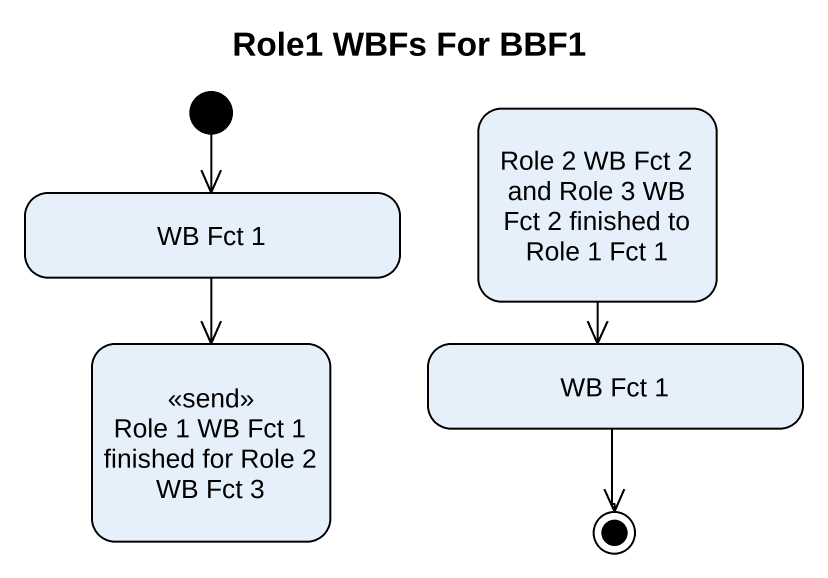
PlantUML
@startuml
title Role1 WBFs For BBF1
hide empty description
state "Role 2 WB Fct 2 and Role 3 WB Fct 2 finished to Role 1 Fct 1" as Role_2_WB_Fct_2_and_Role_3
state "WB Fct 1" as WB_Fct_1
state "Role 1 WB Fct 1 finished for Role 2 WB Fct 3" as Role_1_WB_Fct_1_finished <<send>>
state "WB Fct 1" as WB_Fct_1_2
[*] --> WB_Fct_1
Role_2_WB_Fct_2_and_Role_3 --> WB_Fct_1_2
WB_Fct_1 --> Role_1_WB_Fct_1_finished
WB_Fct_1_2 --> [*]
@enduml
